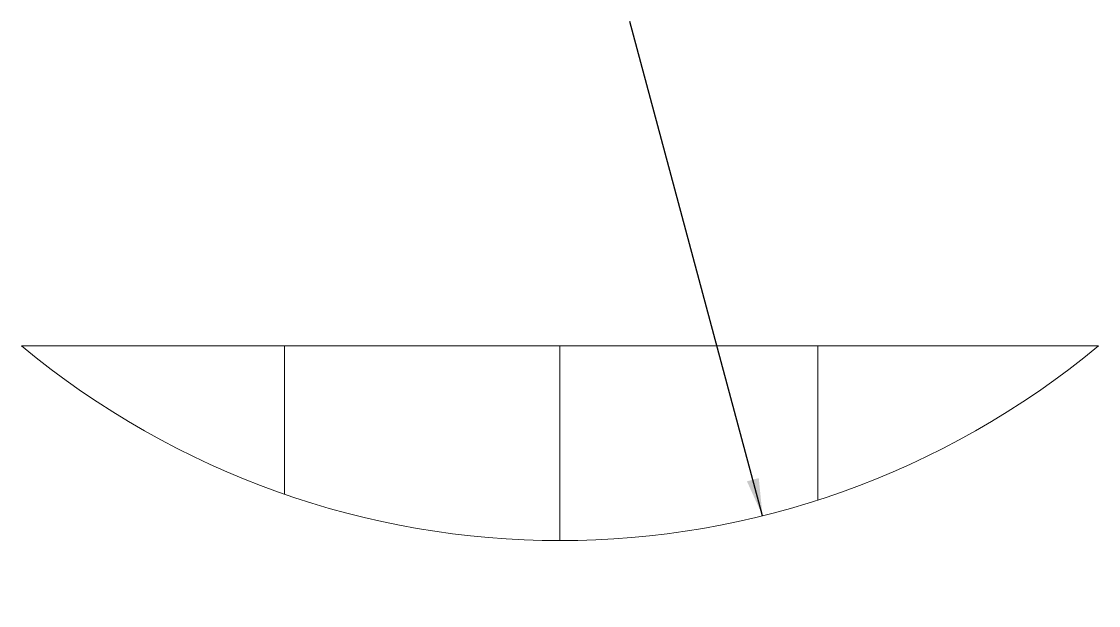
# Model space of a CAD drawing. Header units: millimetres. Extents: x 2798 to 2899, y 1783 to 1838.
import ezdxf

# ---------------------------------------------------------------- set-up
doc = ezdxf.new("R2010")
doc.units = ezdxf.units.MM
doc.layers.add('VMS Kontura', color=7, linetype='Continuous', lineweight=9)
doc.styles.get("Standard").update_dxf_attribs({"font": 'arial.ttf'})
doc.dimstyles.new('AM_ISO$7', dxfattribs={"dimtxt": 3.5, "dimasz": 3.5, "dimexe": 1, "dimexo": 1, "dimgap": 1.5, "dimtad": 1, "dimdsep": 46, "dimtxsty": 'Standard', "dimcen": 0, "dimclrd": 256, "dimclre": 256, "dimclrt": 2, "dimadec": 0, "dimazin": 2, "dimtp": 0.1, "dimtm": 0.1, "dimtfac": 0.71, "dimtdec": 3, "dimtmove": 0, "dimatfit": 3, "dimfxl": 1, "dimlwd": -1, "dimlwe": -1, "dimarcsym": 1})

# ---------------------------------------------------------------- blocks, each defined once
blk = doc.blocks.new('Strelice_4')
at = {"layer": 'VMS Kontura', "color": 0, "ltscale": 50}
for p, q in [((-50.48, 0), (50.48, 0)), ((0, -18.25), (0, 0)), ((24.17, -14.46), (24.17, 0)), ((-25.82, -13.91), (-25.82, 0))]:
    blk.add_line(p, q, dxfattribs=at)
at = {"layer": 'VMS Kontura', "color": 1, "ltscale": 1000}
blk.add_arc((0, 60.69), 78.94, 230.2492, 309.7508, dxfattribs=at)
at = {"flags": 4}
for tag, p, rotation in [('R', (10.02, 28.62), 285.8314), ('H2', (-1.12, 13.46), 270), ('H3', (23.34, 13.46), 270), ('H1', (-27.21, 12.93), 270), ('P1', (-52.23, -6.37), 270), ('P5', (50.12, -7.32), 270), ('P2', (-26.87, -20.8), 270), ('P4', (23.35, -20.8), 270), ('P3', (-1.35, -26.43), 270)]:
    blk.add_attdef(tag, p, '', height=2.5, rotation=rotation, dxfattribs=at)
blk.add_leader([(18.99, -15.93), (6.54, 30.37)], dimstyle='AM_ISO$7')

msp = doc.modelspace()

# ---------------------------------------------------------------- block references
msp.add_blockref('Strelice_4', (2848.82, 1807.71))

doc.saveas('drawing.dxf')
